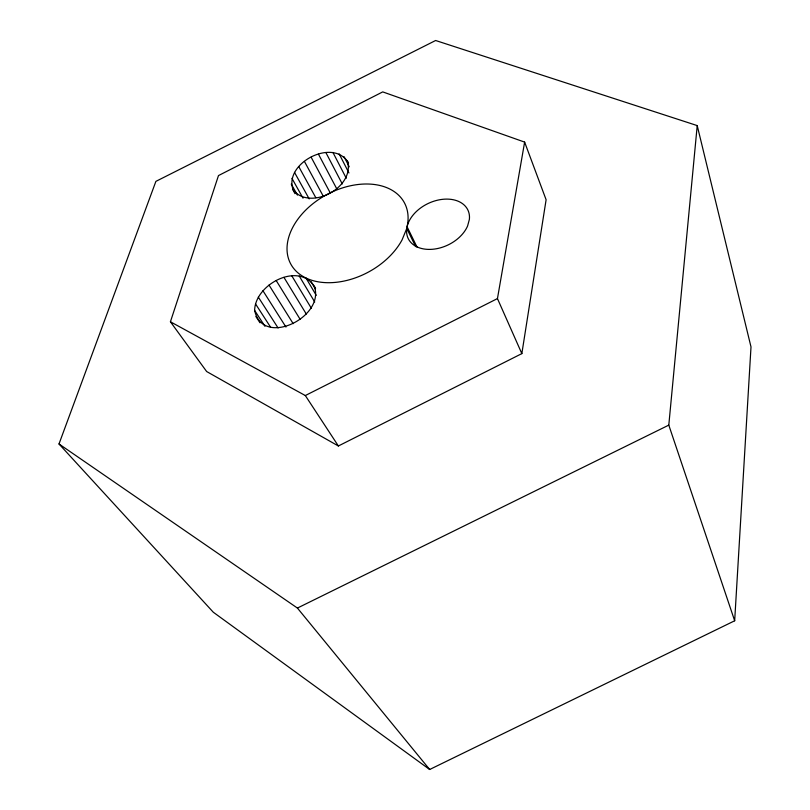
<?xml version="1.0" encoding="UTF-8"?>
<svg xmlns="http://www.w3.org/2000/svg" width="810" height="810" viewBox="0 0 810 810"><rect width="100%" height="100%" fill="white"/><g stroke="black" fill="none" stroke-linecap="round" stroke-linejoin="round"><path stroke-width="1.21" d="M734.67 620.784L751.002 346.923L697.218 125.591L435.618 40.5L155.895 181.369L58.998 443.971L213.314 612.238L429.664 769.5L734.67 620.784L668.797 425.118L697.218 125.591M295.012 193.691C278.407 165.979 332.869 135.756 348.573 163.094M314.29 286.254C325.478 316.943 262.724 348.037 254.634 310.433C254.988 283.753 300.672 260.283 315.576 288.431M521.842 353.616L546.112 199.756L524.627 142.104L382.735 91.895L218.477 175.578L170.424 321.772L206.651 371.527L338.377 445.986L521.842 353.616L497.451 298.586L524.627 142.104M170.424 321.772L305.319 395.543L497.451 298.586M58.998 443.971L297.412 608.057L668.797 425.118M297.412 608.057L429.664 769.5M292.531 189.287C309.531 211.876 355.398 187.596 347.419 160.846M255.849 316.457L259.99 322.785M305.319 395.543L338.377 445.986M254.634 310.433L264.961 326.308M255.484 303.841L270.58 327.189M258.319 297.128L278.093 327.999M262.936 290.739L285.95 327.048M269.031 285.079L293.169 323.666M276.19 280.523L300.095 319.241M283.945 277.364L306.301 314.047M291.792 275.815L311.334 308.266M299.214 275.987L314.725 301.998M305.977 278.002L316.244 295.356M310.868 281.374L315.363 288.998M291.256 184.083L297.442 195.109M291.934 178.311L303.021 198.187M294.496 172.358L309.197 198.916M298.758 166.607L315.789 197.67M304.438 161.453L323.129 195.939M311.151 157.221L330.257 192.922M318.462 154.183L336.788 188.872M325.883 152.553L342.276 183.951M332.93 152.442L346.295 178.281M339.137 153.849L348.948 172.975M344.088 156.715L349.262 166.84M415.672 246.635L406.772 228.46L407.076 226.76A33.068 22.994 -25.4 0 1 442.209 199.371A33.068 22.994 -25.4 0 1 469.375 219.399L467.583 226.01A33.068 22.994 -25.4 0 1 430.829 249.379A33.068 22.994 -25.4 0 1 406.772 228.46L402.074 239.881A64.537 43.973 -28.3 0 1 300.733 274.975A64.537 43.973 -28.3 0 1 332.495 191.767A64.537 43.973 -28.3 0 1 407.076 226.76L417.089 247.222"/></g></svg>
